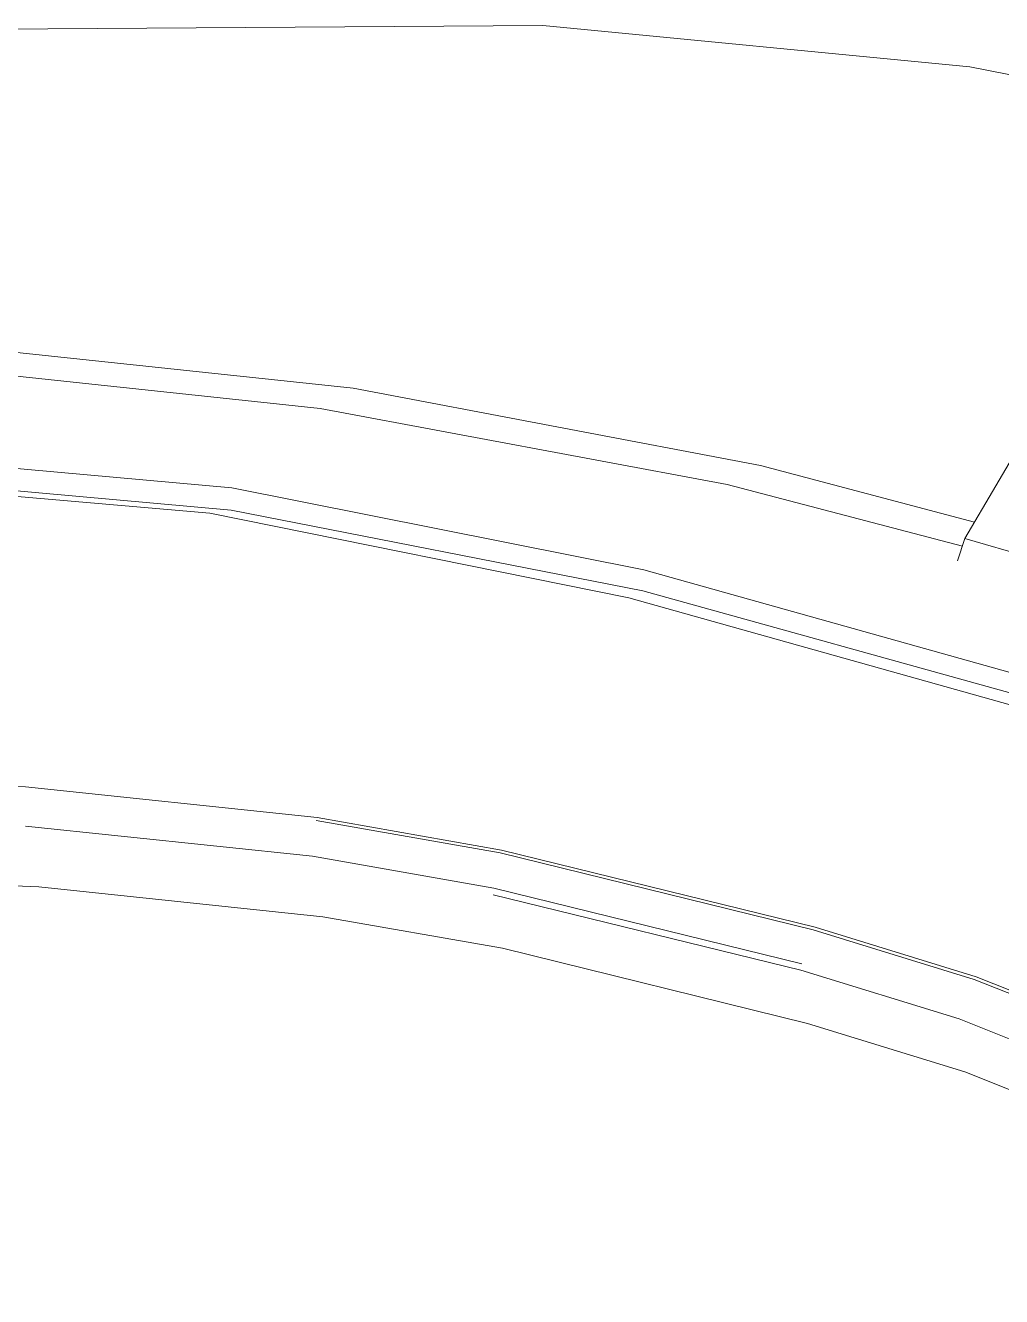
# Model space of a CAD drawing. Header units: millimetres. Extents: x 1010 to 1494, y -119 to 564.
# Drawn here: x 1393.9126 to 1394.0381, y 476.6558 to 476.8192 of the extents above; entities that cross this region are included whole.
import ezdxf

# ---------------------------------------------------------------- set-up
doc = ezdxf.new("R2010")
doc.units = ezdxf.units.MM
doc.layers.get('0').update_dxf_attribs({"lineweight": 9})
doc.layers.add('Edges', color=7, linetype='Continuous', lineweight=9)

# ---------------------------------------------------------------- blocks, each defined once
blk = doc.blocks.new('rs')
at = {"layer": 'Edges'}
for p, q in [((-62.2563, 47.8054), (-58.5137, 48.1827)), ((-64.8008, 47.2798), (-62.2563, 47.8054)), ((-67.2113, 46.5281), (-64.8008, 47.2798)), ((-58.4158, 46.2747), (-60.8782, 45.7433)), ((-60.6665, 45.6425), (-58.2113, 46.1753)), ((-60.8782, 45.7433), (-63.283, 45.0147)), ((-57.6281, 45.7131), (-60.0833, 45.222)), ((-63.0699, 44.9211), (-60.6665, 45.6425)), ((-60.0661, 45.0881), (-57.6152, 45.5777)), ((-59.935, 45.0838), (-57.4885, 45.5619)), ((-60.0833, 45.222), (-62.5112, 44.4617)), ((-62.4925, 44.335), (-60.0661, 45.0881)), ((-62.4046, 44.3033), (-59.935, 45.0838)), ((-64.4654, 44.4422), (-64.9074, 45.0369)), ((-63.283, 45.0147), (-64.5349, 44.5357)), ((-64.4461, 44.3989), (-63.0699, 44.9211)), ((-67.573, 43.1768), (-64.4654, 44.4422)), ((-62.5112, 44.4617), (-64.9736, 43.4768)), ((-64.4079, 44.3132), (-64.4654, 44.4422)), ((-64.9549, 43.3572), (-62.4925, 44.335)), ((-64.8008, 43.3428), (-62.4046, 44.3033)), ((-58.6477, 43.5545), (-56.2083, 43.9289)), ((-60.3843, 43.1816), (-58.6477, 43.5545)), ((-60.331, 42.9512), (-58.6232, 43.3184)), ((-56.2875, 43.3083), (-58.6635, 42.944)), ((-61.4744, 42.8662), (-60.3843, 43.1816)), ((-60.3771, 43.1643), (-61.4643, 42.8504)), ((-61.4024, 42.6416), (-60.331, 42.9512)), ((-58.6635, 42.944), (-60.3541, 42.5796)), ((-63.3118, 42.1995), (-61.4744, 42.8662)), ((-61.4643, 42.8504), (-63.2989, 42.1851)), ((-63.2096, 41.9864), (-61.4024, 42.6416)), ((-61.3952, 42.6027), (-63.1981, 41.9489)), ((-60.3541, 42.5796), (-61.4153, 42.2744)), ((-61.4153, 42.2744), (-63.2038, 41.6249)), ((-64.2507, 41.7963), (-63.3118, 42.1995)), ((-63.2989, 42.1851), (-64.2363, 41.7819)), ((-63.1981, 41.9489), (-64.1211, 41.5529)), ((-67.5785, 40.0323), (-64.2507, 41.7963)), ((-64.2363, 41.7819), (-67.5584, 40.0208)), ((-63.2038, 41.6249), (-64.1197, 41.2318)), ((-64.1211, 41.5529), (-67.387, 39.8206)), ((-64.1197, 41.2318), (-67.3597, 39.5139))]:
    blk.add_line(p, q, dxfattribs=at)

msp = doc.modelspace()

# ---------------------------------------------------------------- block references
at = {"xscale": -0.02122798653101838, "yscale": 0.02122798653101838, "zscale": 0.02122798653101838, "rotation": 6.132429676430879}
msp.add_blockref('rs', (1392.77352, 475.66905), dxfattribs=at)

doc.saveas('drawing.dxf')
